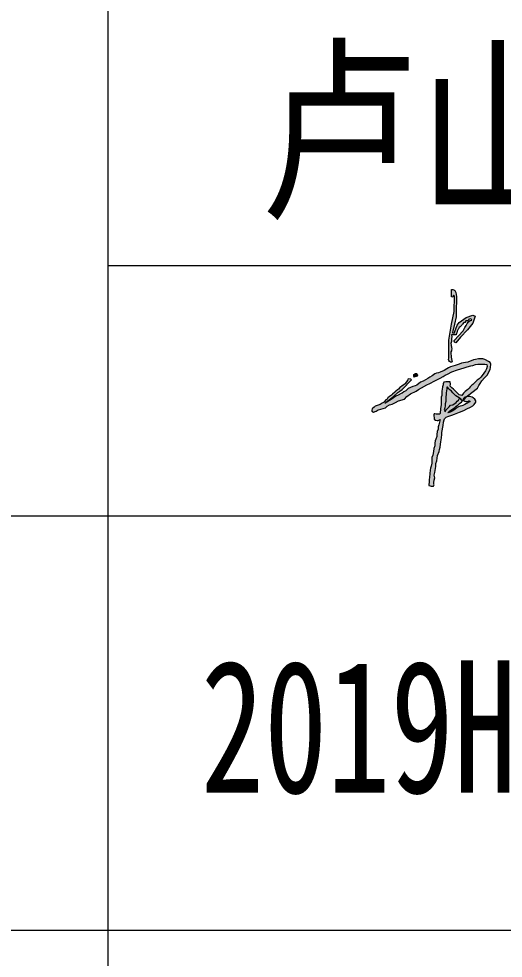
# Model space of a CAD drawing. Header units: inches. Extents: x -3272461 to -2504170, y 403793 to 1071042.
# Drawn here: x -2945681 to -2943929, y 499529 to 502930 of the extents above; entities that cross this region are included whole.
import ezdxf
from ezdxf.enums import TextEntityAlignment as Align

# ---------------------------------------------------------------- set-up
doc = ezdxf.new("R2010")
doc.units = ezdxf.units.IN
doc.header["$LTSCALE"] = 1000
doc.header["$MEASUREMENT"] = 0
doc.linetypes.add('LENGSHUI', pattern=[22, 20, -1, 0, -1])
doc.layers.get('0').update_dxf_attribs({"lineweight": 18})
for name, color, linetype, lineweight in [('00签名', 7, 'LENGSHUI', 18), ('PUB_TITLE', 153, 'Continuous', 18), ('图签文字', 4, 'Continuous', 18)]:
    doc.layers.add(name, color=color, linetype=linetype, lineweight=lineweight)
doc.styles.add('-黑体', font='', dxfattribs={"width": 0.7})
doc.styles.add('建筑图签-黑', font='', dxfattribs={"width": 0.7})
doc.styles.get('-黑体').set_extended_font_data('微软雅黑')
doc.styles.get('建筑图签-黑').set_extended_font_data('黑体')

msp = doc.modelspace()

# ---------------------------------------------------------------- hatches: boundary and pattern name
at = {"layer": '00签名', "linetype": 'Continuous'}
h = msp.add_hatch(color=256, dxfattribs=at)
edge = h.paths.add_edge_path(flags=0)
edge.add_arc((-2944113.798977437, 501697.3163403798), 12.60396578822775, 162.8312041804637, 244.10055382675222, ccw=False)
edge.add_line((-2944125.84130128, 501701.0368766395), (-2944125.841301279, 501726.4921574834))
edge.add_line((-2944125.841301279, 501726.4921574834), (-2944125.447619788, 501743.3314596198))
edge.add_line((-2944125.447619788, 501743.3314596198), (-2944125.447619788, 501766.0463125773))
edge.add_line((-2944125.447619788, 501766.0463125773), (-2944115.652730014, 501823.6136561107))
edge.add_line((-2944115.652730014, 501823.6136561107), (-2944106.454255911, 501870.1081207574))
edge.add_line((-2944106.454255911, 501870.1081207574), (-2944105.563168463, 501925.4714953054))
edge.add_line((-2944105.563168463, 501925.4714953054), (-2944108.724407259, 501928.6310954522))
edge.add_line((-2944108.724407259, 501928.6310954522), (-2944111.095925695, 501922.3129150432))
edge.add_line((-2944111.095925695, 501922.3129150432), (-2944116.626325555, 501923.1023051377))
edge.add_line((-2944116.626325555, 501923.1023051377), (-2944115.836605201, 501949.1664566366))
edge.add_arc((-2944112.470817848, 501937.9743336467), 11.68726407361277, 4.534228501833525, 106.73751599641321, ccw=False)
edge.add_line((-2944100.820131587, 501938.8982661025), (-2944098.450970524, 501923.8927151165))
edge.add_line((-2944098.450970524, 501923.8927151165), (-2944099.240690879, 501863.8674515205))
edge.add_line((-2944099.240690879, 501863.8674515205), (-2944099.240690879, 501851.2300708188))
edge.add_line((-2944099.240690879, 501851.2300708188), (-2944105.563168463, 501824.3775491096))
edge.add_line((-2944105.563168463, 501824.3775491096), (-2944112.675366405, 501794.3644073698))
edge.add_line((-2944112.675366405, 501794.3644073698), (-2944112.821523607, 501792.4755824916))
edge.add_line((-2944112.821523607, 501792.4755824916), (-2944106.093577659, 501791.9075071911))
edge.add_line((-2944106.093577659, 501791.9075071911), (-2944100.223715917, 501806.9946488846))
edge.add_line((-2944100.223715917, 501806.9946488846), (-2944095.136502407, 501820.4469167773))
edge.add_line((-2944095.136502407, 501820.4469167773), (-2944087.772065425, 501829.7431580086))
edge.add_line((-2944087.772065425, 501829.7431580086), (-2944062.965416787, 501848.3356404715))
edge.add_line((-2944062.965416787, 501848.3356404715), (-2944038.547734889, 501856.8577898656))
edge.add_line((-2944038.547734889, 501856.8577898656), (-2944030.018755058, 501852.5967151686))
edge.add_line((-2944030.018755058, 501852.5967151686), (-2944038.934344259, 501828.1939544503))
edge.add_line((-2944038.934344259, 501828.1939544503), (-2944058.314317504, 501803.016082012))
edge.add_line((-2944058.314317504, 501803.016082012), (-2944083.120966142, 501776.6765618756))
edge.add_line((-2944083.120966142, 501776.6765618756), (-2944099.78760169, 501756.1473199943))
edge.add_arc((-2944098.092297197, 501764.3319956962), 8.358407364347372, 172.3577245207932, 258.2977202009583, ccw=False)
edge.add_line((-2944106.376462559, 501765.4435612254), (-2944074.205376943, 501800.3052307563))
edge.add_line((-2944074.205376943, 501800.3052307563), (-2944067.229906702, 501811.5382314061))
edge.add_line((-2944067.229906702, 501811.5382314061), (-2944062.578807419, 501819.6728249402))
edge.add_line((-2944062.578807419, 501819.6728249402), (-2944059.476502981, 501826.2571950321))
edge.add_line((-2944059.476502981, 501826.2571950321), (-2944054.43879433, 501832.4550291479))
edge.add_line((-2944054.43879433, 501832.4550291479), (-2944048.236542826, 501837.1026398219))
edge.add_line((-2944048.236542826, 501837.1026398219), (-2944043.088037588, 501839.1199700634))
edge.add_line((-2944043.088037588, 501839.1199700634), (-2944043.726885993, 501840.8384743399))
edge.add_line((-2944043.726885993, 501840.8384743399), (-2944045.056445039, 501842.1684028712))
edge.add_line((-2944045.056445039, 501842.1684028712), (-2944047.717920503, 501842.9282163347))
edge.add_line((-2944047.717920503, 501842.9282163347), (-2944050.570343278, 501842.5477996611))
edge.add_line((-2944050.570343278, 501842.5477996611), (-2944053.990893232, 501840.458057666))
edge.add_line((-2944053.990893232, 501840.458057666), (-2944054.752325096, 501838.3683156713))
edge.add_line((-2944054.752325096, 501838.3683156713), (-2944056.652368698, 501835.8991768867))
edge.add_line((-2944056.652368698, 501835.8991768867), (-2944059.504791469, 501835.7094784918))
edge.add_line((-2944059.504791469, 501835.7094784918), (-2944064.066310534, 501835.7094784918))
edge.add_line((-2944064.066310534, 501835.7094784918), (-2944065.395869581, 501835.1393634239))
edge.add_line((-2944065.395869581, 501835.1393634239), (-2944065.395869581, 501833.2393198232))
edge.add_line((-2944065.395869581, 501833.2393198232), (-2944065.207279645, 501831.5299945022))
edge.add_line((-2944065.207279645, 501831.5299945022), (-2944066.157301446, 501829.8196492969))
edge.add_line((-2944066.157301446, 501829.8196492969), (-2944068.627829599, 501829.8196492969))
edge.add_line((-2944068.627829599, 501829.8196492969), (-2944070.909767819, 501830.0103675756))
edge.add_line((-2944070.909767819, 501830.0103675756), (-2944072.621221483, 501828.4907406492))
edge.add_line((-2944072.621221483, 501828.4907406492), (-2944074.712212393, 501825.0710701228))
edge.add_line((-2944074.712212393, 501825.0710701228), (-2944075.662234194, 501824.3112566591))
edge.add_line((-2944075.662234194, 501824.3112566591), (-2944077.182740549, 501822.9813281283))
edge.add_line((-2944077.182740549, 501822.9813281283), (-2944079.08278415, 501819.9420742746))
edge.add_line((-2944079.08278415, 501819.9420742746), (-2944081.173775058, 501818.2317290697))
edge.add_line((-2944081.173775058, 501818.2317290697), (-2944083.076176032, 501816.1419870747))
edge.add_line((-2944083.076176032, 501816.1419870747), (-2944084.596682388, 501814.4326617534))
edge.add_line((-2944084.596682388, 501814.4326617534), (-2944088.396769589, 501811.5831062954))
edge.add_line((-2944088.396769589, 501811.5831062954), (-2944089.919633318, 501809.6830626949))
edge.add_line((-2944089.919633318, 501809.6830626949), (-2944092.390161471, 501805.1241819161))
edge.add_line((-2944092.390161471, 501805.1241819161), (-2944093.340183271, 501803.6045549895))
edge.add_line((-2944093.340183271, 501803.6045549895), (-2944095.622121491, 501798.8549559311))
edge.add_line((-2944095.622121491, 501798.8549559311), (-2944097.331217781, 501793.155845015))
edge.add_line((-2944097.331217781, 501793.155845015), (-2944098.283596955, 501790.3062895571))
edge.add_line((-2944098.283596955, 501790.3062895571), (-2944098.6631342, 501787.2670357043))
edge.add_line((-2944098.6631342, 501787.2670357043), (-2944099.422208691, 501785.9371071726))
edge.add_line((-2944099.422208691, 501785.9371071726), (-2944115.961546031, 501785.5577103824))
edge.add_line((-2944115.961546031, 501785.5577103824), (-2944115.002094736, 501778.1768110092))
edge.add_line((-2944115.002094736, 501778.1768110092), (-2944115.539576052, 501771.989175732))
edge.add_line((-2944115.539576052, 501771.989175732), (-2944116.079414743, 501764.993792451))
edge.add_line((-2944116.079414743, 501764.993792451), (-2944115.80831671, 501761.2273614178))
edge.add_line((-2944115.80831671, 501761.2273614178), (-2944117.694216064, 501757.19168105))
edge.add_line((-2944117.694216064, 501757.19168105), (-2944118.50043804, 501754.5012274714))
edge.add_line((-2944118.50043804, 501754.5012274714), (-2944117.154377376, 501749.1203203143))
edge.add_line((-2944117.154377376, 501749.1203203143), (-2944116.885636717, 501745.8923879507))
edge.add_line((-2944116.885636717, 501745.8923879507), (-2944116.348155402, 501742.6634357027))
edge.add_line((-2944116.348155402, 501742.6634357027), (-2944115.80831671, 501739.9729821241))
edge.add_line((-2944115.80831671, 501739.9729821241), (-2944115.002094736, 501735.1305736366))
edge.add_line((-2944115.002094736, 501735.1305736366), (-2944115.80831671, 501730.557414483))
edge.add_line((-2944115.80831671, 501730.557414483), (-2944116.616896059, 501727.8669609044))
edge.add_line((-2944116.616896059, 501727.8669609044), (-2944118.50043804, 501724.3687593215))
edge.add_line((-2944118.50043804, 501724.3687593215), (-2944118.50043804, 501719.7956001684))
edge.add_line((-2944118.50043804, 501719.7956001684), (-2944118.50043804, 501715.7599198003))
edge.add_line((-2944118.50043804, 501715.7599198003), (-2944117.694216064, 501710.9175113128))
edge.add_line((-2944117.694216064, 501710.9175113128), (-2944117.154377376, 501704.9981054863))
edge.add_line((-2944117.154377376, 501704.9981054863), (-2944115.539576052, 501699.079719544))
edge.add_line((-2944115.539576052, 501699.079719544), (-2944115.270835394, 501693.1603137176))
edge.add_line((-2944115.270835394, 501693.1603137176), (-2944113.924774731, 501688.31790523))
edge.add_line((-2944113.924774731, 501688.31790523), (-2944115.539576052, 501686.1659503204))
edge.add_line((-2944115.539576052, 501686.1659503204), (-2944119.304302638, 501685.9782916937))
for points in [[(-2944260.749111626, 501622.1937362512), (-2944263.146561182, 501625.1911748667), (-2944270.944755016, 501626.3895383829), (-2944274.542108033, 501625.1911748667), (-2944275.742011501, 501620.3956810358), (-2944280.541625357, 501613.8031518727), (-2944283.54020533, 501608.4079663417), (-2944291.33604179, 501603.6134923948), (-2944296.133298273, 501600.0173819632), (-2944302.731588641, 501594.6232163161), (-2944307.528845124, 501589.2280307852), (-2944311.128555518, 501586.2316120536), (-2944317.125715466, 501581.4371381067), (-2944321.324198906, 501577.8400077915), (-2944329.721165783, 501570.6477869283), (-2944327.547666776, 501573.2087152591), (-2944333.608475829, 501566.4785017774), (-2944340.343493899, 501561.7666384213), (-2944345.732451305, 501557.0547750654), (-2944348.426930008, 501553.0160350461), (-2944353.141678397, 501549.6504183634), (-2944358.530635802, 501543.593328218), (-2944361.89696615, 501540.9008348717), (-2944367.285923557, 501537.535218189), (-2944374.020941628, 501533.4964781697), (-2944385.470708085, 501529.4577381504), (-2944392.205726158, 501526.7652448044), (-2944396.248622898, 501524.0727514577), (-2944400.963371286, 501520.0350313223), (-2944402.983640971, 501517.3425379759), (-2944404.329701636, 501513.303797957), (-2944404.329701636, 501508.5919346011), (-2944398.268892583, 501505.2263179179), (-2944388.165186791, 501508.5919346011), (-2944381.430168718, 501513.9769212933), (-2944371.326462926, 501516.6694146396), (-2944354.487739062, 501520.708154659), (-2944349.101139028, 501526.7652448044), (-2944340.343493899, 501531.4771081596), (-2944330.913997125, 501534.8427248427), (-2944318.118170002, 501540.9008348717), (-2944307.340255189, 501546.9579250171), (-2944285.789140313, 501553.0160350461), (-2944277.031495183, 501561.7666384213), (-2944264.235668059, 501571.8624685858), (-2944243.356404826, 501581.2861952977), (-2944235.272968718, 501587.3443053267), (-2944224.497411279, 501594.0745188085), (-2944204.964208711, 501604.8444921934), (-2944194.188651271, 501609.5563555495), (-2944176.675718388, 501618.9790623771), (-2944157.142515821, 501629.0759124254), (-2944146.366958381, 501634.4598792345), (-2944138.957731292, 501639.1717425906), (-2944130.87429518, 501643.2104826099), (-2944115.383989356, 501651.2879626481), (-2944094.504726122, 501659.3644228033), (-2944070.256775169, 501666.0956561685), (-2944059.48121773, 501670.1343961882), (-2944046.683033232, 501673.5000128709), (-2944039.273806141, 501674.8462595443), (-2944029.844309367, 501677.5387528907), (-2944021.089021614, 501678.8849995637), (-2944010.313464174, 501678.8849995637), (-2943995.495009992, 501678.8849995637), (-2943988.085782903, 501677.5387528907), (-2943986.739722238, 501670.8075195246), (-2943989.434200943, 501662.7300394862), (-2943993.47474031, 501654.6535793312), (-2943998.863697716, 501646.5760992926), (-2944005.598715786, 501637.8254959169), (-2944010.313464174, 501632.4415291084), (-2944016.374273226, 501626.3834190795), (-2944023.783500317, 501620.9984323871), (-2944029.172457721, 501614.9403223578), (-2944039.273806141, 501606.1907388668), (-2944042.642493865, 501602.8251221837), (-2944048.031451272, 501596.7670121548), (-2944052.071990639, 501592.7282721355), (-2944057.460948044, 501588.017428663), (-2944066.2162358, 501580.6130719611), (-2944072.277044851, 501573.8818385958), (-2944078.340211277, 501565.8053784407), (-2944088.432130201, 501568.4060822409), (-2944091.753670437, 501572.0572663997), (-2944096.072379962, 501575.7084505584), (-2944101.718291154, 501581.6829301129), (-2944109.026151156, 501588.9852984307), (-2944115.336841872, 501593.9643713536), (-2944121.315142827, 501599.9388509074), (-2944119.985583779, 501606.9087370925), (-2944121.315142827, 501615.2075319249), (-2944128.623002825, 501615.538994174), (-2944136.925674737, 501615.538994174), (-2944143.236365452, 501614.21110541), (-2944146.225515928, 501608.2366258563), (-2944146.557905691, 501604.9169039467), (-2944148.217497122, 501597.2830733795), (-2944149.879445928, 501587.9888719157), (-2944150.874257838, 501583.3422811255), (-2944151.539037362, 501578.0317459538), (-2944151.539037362, 501572.0572663997), (-2944151.539037362, 501565.7503047131), (-2944152.868596408, 501559.4433430264), (-2944153.533375929, 501551.4770303265), (-2944153.200986167, 501545.8350329053), (-2944153.200986167, 501539.8605533517), (-2944153.533375929, 501533.8850539137), (-2944155.192967363, 501525.2558167161), (-2944156.190136645, 501518.2849106475), (-2944156.904421026, 501501.2334726719), (-2944158.696025413, 501498.2533720816), (-2944162.87093511, 501498.2533720816), (-2944171.220754505, 501498.2533720816), (-2944175.992079873, 501500.0412284588), (-2944178.380099929, 501500.0412284588), (-2944180.169346942, 501495.8688836561), (-2944180.169346942, 501491.0999068047), (-2944178.976515601, 501485.7353177893), (-2944178.380099929, 501480.3707287739), (-2944174.20283286, 501476.7939961356), (-2944168.238676148, 501475.6017519229), (-2944164.660182125, 501475.0051198741), (-2944157.503194072, 501478.5818525124), (-2944161.5107302, 501459.5569392999), (-2944163.861032272, 501452.0363158397), (-2944163.861032272, 501444.5146724958), (-2944167.625758857, 501435.5825297965), (-2944168.566351162, 501424.3005747224), (-2944169.506943466, 501417.7192642817), (-2944172.800195212, 501407.8478085625), (-2944174.68137982, 501401.7366645733), (-2944176.093446963, 501393.2757082097), (-2944176.383403988, 501383.7836492807), (-2944179.348980724, 501374.298729538), (-2944181.12879824, 501363.6276848858), (-2944184.094374973, 501349.3992853885), (-2944187.05995171, 501341.6930430687), (-2944187.654010006, 501331.0219984164), (-2944187.654010006, 501320.9435062772), (-2944189.433827523, 501310.2724616248), (-2944191.807703337, 501303.1587718182), (-2944192.993462555, 501295.4515096145), (-2944194.179221775, 501283.0017875397), (-2944195.959039291, 501268.7744079264), (-2944196.553097589, 501261.6596982353), (-2944197.144798512, 501252.1747784934), (-2944197.738856807, 501243.2824112638), (-2944197.738856807, 501239.7250564185), (-2944193.58516348, 501238.5399513927), (-2944189.433827523, 501237.3538264829), (-2944186.468250788, 501237.3538264829), (-2944181.12879824, 501237.9463789957), (-2944178.754922427, 501242.096286354), (-2944179.943039021, 501245.0610886866), (-2944179.943039021, 501250.9886535835), (-2944178.754922427, 501259.2884682999), (-2944176.383403988, 501267.5882830162), (-2944178.163221504, 501277.0742226433), (-2944175.78934569, 501286.5591423854), (-2944172.823768956, 501308.4937842024), (-2944172.823768956, 501319.1648288544), (-2944169.264133924, 501329.2433209941), (-2944166.298557188, 501348.8067328753), (-2944160.365046343, 501363.0341124891), (-2944159.179287123, 501370.7413746929), (-2944156.805411312, 501379.0411894096), (-2944155.619652091, 501389.1196815483), (-2944154.43389287, 501398.0120487784), (-2944152.654075356, 501412.8330007886), (-2944151.468316138, 501424.0965979537), (-2944151.468316138, 501431.8028402729), (-2944146.128863588, 501456.7022844229), (-2944145.534805292, 501469.1520064977), (-2944143.163286851, 501478.0443737267), (-2944140.78941104, 501481.6007086886), (-2944135.44995849, 501487.5292934699), (-2944128.924746724, 501489.9005234054), (-2944114.688563967, 501494.6440031604), (-2944104.603717167, 501498.792890635), (-2944086.805542006, 501505.9076003251), (-2944071.975300955, 501511.8351652224), (-2944060.704694936, 501517.7637500032), (-2944047.654271401, 501523.0997822718), (-2944038.755183819, 501528.4347946555), (-2944034.603847863, 501533.7708269237), (-2944028.078636098, 501541.4770692434), (-2944028.078636098, 501546.2195291147), (-2944032.229972051, 501552.7406664081), (-2944038.161125522, 501557.4841461636), (-2944041.129059633, 501559.855376099), (-2944049.434088915, 501562.2266060347), (-2944054.179483166, 501562.2266060347), (-2944058.924877418, 501562.2266060347), (-2944067.229906702, 501559.855376099), (-2944072.569359252, 501554.519343831), (-2944074.349176768, 501552.1481138954), (-2944075.534935987, 501550.3694364725), (-2944071.383600033, 501547.4056540243), (-2944067.229906702, 501545.6269766014), (-2944063.67027167, 501543.848299179), (-2944057.145059904, 501543.848299179), (-2944053.58542487, 501546.2195291147), (-2944051.805607354, 501546.2195291147), (-2944050.025789838, 501545.0344240888), (-2944049.434088915, 501543.2557466659), (-2944055.365242386, 501540.2919642177), (-2944058.330819122, 501538.5132867948), (-2944061.890454154, 501536.7346093723), (-2944068.415665924, 501533.7708269237), (-2944075.534935987, 501530.2134720784), (-2944079.094571019, 501529.0273471683), (-2944085.025724491, 501526.6561172327), (-2944090.365177039, 501524.2848872971), (-2944095.110571289, 501522.5062098743), (-2944102.823899651, 501516.5786449774), (-2944108.163352202, 501513.0212901321), (-2944111.720629858, 501510.6500601965), (-2944116.468381485, 501508.278830261), (-2944121.213775735, 501505.9076003251), (-2944124.773410769, 501504.7214754159), (-2944128.924746724, 501502.942797993), (-2944127.074207982, 501505.5302433036), (-2944122.760213207, 501508.6102925097), (-2944118.446218434, 501512.3053316744), (-2944115.980405025, 501514.1523413142), (-2944103.863501672, 501522.6918287344), (-2944098.608914593, 501527.4169505803), (-2944092.305295999, 501531.6168322464), (-2944086.527371852, 501536.3419540923), (-2944079.170006994, 501542.6417765924), (-2944077.069586587, 501547.3668984383), (-2944083.373205181, 501554.7172012966), (-2944088.102097815, 501557.8676224888), (-2944093.882379336, 501561.5422639762), (-2944100.185997928, 501565.2179253467), (-2944105.963922077, 501570.9925076673), (-2944110.692814711, 501575.7176295137), (-2944115.947401787, 501580.9679915387), (-2944121.725325936, 501586.2183535637), (-2944125.402829679, 501589.8929950511), (-2944130.657416754, 501596.193837435), (-2944132.757837161, 501596.193837435), (-2944132.757837161, 501589.8929950511), (-2944133.809226053, 501583.0679323719), (-2944134.858257568, 501575.193409218), (-2944135.90964646, 501569.9430471926), (-2944136.435340906, 501561.0180436806), (-2944136.435340906, 501552.0920202844), (-2944136.96103535, 501544.7417174256), (-2944138.535761311, 501535.8167139128), (-2944139.061455755, 501528.9916512336), (-2944140.63853909, 501521.6413483758), (-2944141.689927982, 501517.4414667089), (-2944142.213265051, 501515.3415258757), (-2944139.5871502, 501511.1416442092), (-2944139.061455755, 501508.5164631965), (-2944139.5871502, 501506.4165223629), (-2944134.858257568, 501513.7658053377), (-2944124.877135232, 501525.3170097467), (-2944119.624905529, 501530.5663518878), (-2944110.692814711, 501531.6168322464), (-2944099.134609038, 501540.5418357593), (-2944095.457105298, 501545.2669576048), (-2944091.25390711, 501549.4668392716), (-2944088.102097815, 501554.1919611176), (-2944086.527371852, 501556.2929218347), (-2944075.492503252, 501546.8426781428), (-2944058.156373432, 501564.6926851675), (-2944022.541164117, 501592.6640194532), (-2944017.331367148, 501602.3294586363), (-2944012.868857801, 501609.7654317373), (-2944006.171557717, 501619.43087092), (-2943996.499251399, 501629.8408253082), (-2943986.082014837, 501640.9942750181), (-2943980.874575245, 501651.4042294067), (-2943976.40970852, 501660.3261732674), (-2943974.922205405, 501667.0186510468), (-2943973.434702289, 501679.6580715168), (-2943975.667135651, 501685.6070539745), (-2943982.362078361, 501689.3245305835), (-2943992.779314922, 501694.5289978357), (-2943995.754321155, 501696.7605036844), (-2944003.196551483, 501698.2474943276), (-2944018.821227638, 501698.2474943276), (-2944029.236106826, 501696.7605036844), (-2944036.678337155, 501694.5289978357), (-2944056.765522658, 501687.0940446182), (-2944065.695256104, 501685.6070539745), (-2944079.830071769, 501682.6330726872), (-2944088.759805214, 501678.9145761947), (-2944102.896978252, 501674.4536042647), (-2944120.009157523, 501669.2491370124), (-2944126.704100233, 501666.2751557251), (-2944132.656470071, 501662.5566592327), (-2944143.073706632, 501656.608696659), (-2944157.210879672, 501650.6607340848), (-2944163.163249509, 501648.4292282355), (-2944170.603122466, 501646.1987422702), (-2944176.555492303, 501643.9682563054), (-2944185.482868374, 501637.2767984096), (-2944194.412601821, 501632.071311273), (-2944201.852474774, 501627.6103393428), (-2944210.037277974, 501623.1493674128), (-2944218.964654047, 501617.9438802763), (-2944227.894387491, 501614.2264036678), (-2944241.286630287, 501603.8164492795), (-2944247.981572995, 501600.8424679922), (-2944255.423803323, 501597.8684867054), (-2944272.535982594, 501591.1770288099), (-2944281.463358666, 501582.9975603865), (-2944288.160658751, 501579.2800837781), (-2944294.855601462, 501574.8180919637), (-2944298.577895312, 501572.5876059987), (-2944308.992774498, 501566.6396434242), (-2944317.1775777, 501562.9221668156), (-2944326.104953769, 501556.9731843583), (-2944334.289756969, 501551.0252217837), (-2944340.242126809, 501548.0512404968), (-2944349.914433125, 501542.1022580395), (-2944357.354306079, 501537.6412861089), (-2944325.362380899, 501562.178671494), (-2944309.737704745, 501576.3061024911), (-2944303.040404661, 501581.5105697429), (-2944294.855601462, 501587.4585323175)], [(-2944251.78401757, 501636.1957215355), (-2944251.78401757, 501639.2594526007), (-2944252.01975499, 501642.3231836662), (-2944249.188548582, 501644.443522176), (-2944245.652487293, 501646.0936942347), (-2944243.059375678, 501646.0936942347), (-2944239.992431853, 501643.2655563371), (-2944239.049482175, 501641.1441979435), (-2944239.049482175, 501638.316060046), (-2944240.463906693, 501635.2533488647), (-2944244.238062775, 501634.3099563092), (-2944246.83117439, 501634.3099563092), (-2944250.133855633, 501632.6608041349)]]:
    msp.add_hatch(color=256, dxfattribs=at).paths.add_polyline_path(points, flags=0)

# ---------------------------------------------------------------- linework, layer by layer
msp.add_lwpolyline([(-2944119.304302638, 501685.9782916937, -0.3702552711051125), (-2944125.841301279, 501701.0368766392), (-2944125.841301279, 501726.4921574834), (-2944125.447619788, 501743.3314596198), (-2944125.447619788, 501766.0463125773), (-2944115.652730014, 501823.6136561107), (-2944106.454255911, 501870.1081207574), (-2944105.563168463, 501925.4714953054), (-2944108.724407259, 501928.6310954522), (-2944111.095925695, 501922.3129150432), (-2944116.626325555, 501923.1023051377), (-2944115.836605201, 501949.1664566366, -0.4780648024149287), (-2944100.820131588, 501938.8982661024), (-2944098.450970524, 501923.8927151165), (-2944099.240690879, 501863.8674515205), (-2944099.240690879, 501851.2300708188), (-2944105.563168463, 501824.3775491096), (-2944112.675366405, 501794.3644073698), (-2944112.821523607, 501792.4755824916), (-2944106.093577659, 501791.9075071911), (-2944100.223715917, 501806.9946488846), (-2944095.136502407, 501820.4469167773), (-2944087.772065425, 501829.7431580086), (-2944062.965416787, 501848.3356404715), (-2944038.547734889, 501856.8577898656), (-2944030.018755058, 501852.5967151686), (-2944038.934344259, 501828.1939544503), (-2944058.314317504, 501803.016082012), (-2944083.120966142, 501776.6765618756), (-2944099.78760169, 501756.1473199943, -0.3936080634798721), (-2944106.376462561, 501765.4435612255), (-2944074.205376943, 501800.3052307563), (-2944067.229906702, 501811.5382314061), (-2944062.578807419, 501819.6728249402), (-2944059.476502981, 501826.2571950321), (-2944054.43879433, 501832.4550291479), (-2944048.236542826, 501837.1026398219), (-2944043.088037588, 501839.1199700634), (-2944043.726885993, 501840.8384743399), (-2944045.056445039, 501842.1684028712), (-2944047.717920503, 501842.9282163347), (-2944050.570343278, 501842.5477996611), (-2944053.990893232, 501840.458057666), (-2944054.752325096, 501838.3683156713), (-2944056.652368698, 501835.8991768867), (-2944059.504791469, 501835.7094784918), (-2944064.066310534, 501835.7094784918), (-2944065.395869581, 501835.1393634239), (-2944065.395869581, 501833.2393198232), (-2944065.207279645, 501831.5299945022), (-2944066.157301446, 501829.8196492969), (-2944068.627829599, 501829.8196492969), (-2944070.909767819, 501830.0103675756), (-2944072.621221483, 501828.4907406492), (-2944074.712212393, 501825.0710701228), (-2944075.662234194, 501824.3112566591), (-2944077.182740549, 501822.9813281283), (-2944079.08278415, 501819.9420742746), (-2944081.173775058, 501818.2317290697), (-2944083.076176032, 501816.1419870747), (-2944084.596682388, 501814.4326617534), (-2944088.396769589, 501811.5831062954), (-2944089.919633318, 501809.6830626949), (-2944092.390161471, 501805.1241819161), (-2944093.340183271, 501803.6045549895), (-2944095.622121491, 501798.8549559311), (-2944097.331217781, 501793.155845015), (-2944098.283596955, 501790.3062895571), (-2944098.6631342, 501787.2670357043), (-2944099.422208691, 501785.9371071726), (-2944115.961546031, 501785.5577103824), (-2944115.002094736, 501778.1768110092), (-2944115.539576052, 501771.989175732), (-2944116.079414743, 501764.993792451), (-2944115.80831671, 501761.2273614178), (-2944117.694216064, 501757.19168105), (-2944118.50043804, 501754.5012274714), (-2944117.154377376, 501749.1203203143), (-2944116.885636717, 501745.8923879507), (-2944116.348155402, 501742.6634357027), (-2944115.80831671, 501739.9729821241), (-2944115.002094736, 501735.1305736366), (-2944115.80831671, 501730.557414483), (-2944116.616896059, 501727.8669609044), (-2944118.50043804, 501724.3687593215), (-2944118.50043804, 501719.7956001684), (-2944118.50043804, 501715.7599198003), (-2944117.694216064, 501710.9175113128), (-2944117.154377376, 501704.9981054863), (-2944115.539576052, 501699.079719544), (-2944115.270835394, 501693.1603137176), (-2944113.924774731, 501688.31790523), (-2944115.539576052, 501686.1659503204)], format="xyb", close=True, dxfattribs=at)
for points in [[(-2944260.749111626, 501622.1937362512), (-2944263.146561182, 501625.1911748667), (-2944270.944755016, 501626.3895383829), (-2944274.542108033, 501625.1911748667), (-2944275.742011501, 501620.3956810358), (-2944280.541625357, 501613.8031518727), (-2944283.54020533, 501608.4079663417), (-2944291.33604179, 501603.6134923948), (-2944296.133298273, 501600.0173819632), (-2944302.731588641, 501594.6232163161), (-2944307.528845124, 501589.2280307852), (-2944311.128555518, 501586.2316120536), (-2944317.125715466, 501581.4371381067), (-2944321.324198906, 501577.8400077915), (-2944329.721165783, 501570.6477869283), (-2944327.547666776, 501573.2087152591), (-2944333.608475829, 501566.4785017774), (-2944340.343493899, 501561.7666384213), (-2944345.732451305, 501557.0547750654), (-2944348.426930008, 501553.0160350461), (-2944353.141678397, 501549.6504183634), (-2944358.530635802, 501543.593328218), (-2944361.89696615, 501540.9008348717), (-2944367.285923557, 501537.535218189), (-2944374.020941628, 501533.4964781697), (-2944385.470708085, 501529.4577381504), (-2944392.205726158, 501526.7652448044), (-2944396.248622898, 501524.0727514577), (-2944400.963371286, 501520.0350313223), (-2944402.983640971, 501517.3425379759), (-2944404.329701636, 501513.303797957), (-2944404.329701636, 501508.5919346011), (-2944398.268892583, 501505.2263179179), (-2944388.165186791, 501508.5919346011), (-2944381.430168718, 501513.9769212933), (-2944371.326462926, 501516.6694146396), (-2944354.487739062, 501520.708154659), (-2944349.101139028, 501526.7652448044), (-2944340.343493899, 501531.4771081596), (-2944330.913997125, 501534.8427248427), (-2944318.118170002, 501540.9008348717), (-2944307.340255189, 501546.9579250171), (-2944285.789140313, 501553.0160350461), (-2944277.031495183, 501561.7666384213), (-2944264.235668059, 501571.8624685858), (-2944243.356404826, 501581.2861952977), (-2944235.272968718, 501587.3443053267), (-2944224.497411279, 501594.0745188085), (-2944204.964208711, 501604.8444921934), (-2944194.188651271, 501609.5563555495), (-2944176.675718388, 501618.9790623771), (-2944157.142515821, 501629.0759124254), (-2944146.366958381, 501634.4598792345), (-2944138.957731292, 501639.1717425906), (-2944130.87429518, 501643.2104826099), (-2944115.383989356, 501651.2879626481), (-2944094.504726122, 501659.3644228033), (-2944070.256775169, 501666.0956561685), (-2944059.48121773, 501670.1343961882), (-2944046.683033232, 501673.5000128709), (-2944039.273806141, 501674.8462595443), (-2944029.844309367, 501677.5387528907), (-2944021.089021614, 501678.8849995637), (-2944010.313464174, 501678.8849995637), (-2943995.495009992, 501678.8849995637), (-2943988.085782903, 501677.5387528907), (-2943986.739722238, 501670.8075195246), (-2943989.434200943, 501662.7300394862), (-2943993.47474031, 501654.6535793312), (-2943998.863697716, 501646.5760992926), (-2944005.598715786, 501637.8254959169), (-2944010.313464174, 501632.4415291084), (-2944016.374273226, 501626.3834190795), (-2944023.783500317, 501620.9984323871), (-2944029.172457721, 501614.9403223578), (-2944039.273806141, 501606.1907388668), (-2944042.642493865, 501602.8251221837), (-2944048.031451272, 501596.7670121548), (-2944052.071990639, 501592.7282721355), (-2944057.460948044, 501588.017428663), (-2944066.2162358, 501580.6130719611), (-2944072.277044851, 501573.8818385958), (-2944078.340211277, 501565.8053784407), (-2944088.432130201, 501568.4060822409), (-2944091.753670437, 501572.0572663997), (-2944096.072379962, 501575.7084505584), (-2944101.718291154, 501581.6829301129), (-2944109.026151156, 501588.9852984307), (-2944115.336841872, 501593.9643713536), (-2944121.315142827, 501599.9388509074), (-2944119.985583779, 501606.9087370925), (-2944121.315142827, 501615.2075319249), (-2944128.623002825, 501615.538994174), (-2944136.925674737, 501615.538994174), (-2944143.236365452, 501614.21110541), (-2944146.225515928, 501608.2366258563), (-2944146.557905691, 501604.9169039467), (-2944148.217497122, 501597.2830733795), (-2944149.879445928, 501587.9888719157), (-2944150.874257838, 501583.3422811255), (-2944151.539037362, 501578.0317459538), (-2944151.539037362, 501572.0572663997), (-2944151.539037362, 501565.7503047131), (-2944152.868596408, 501559.4433430264), (-2944153.533375929, 501551.4770303265), (-2944153.200986167, 501545.8350329053), (-2944153.200986167, 501539.8605533517), (-2944153.533375929, 501533.8850539137), (-2944155.192967363, 501525.2558167161), (-2944156.190136645, 501518.2849106475), (-2944156.904421026, 501501.2334726719), (-2944158.696025413, 501498.2533720816), (-2944162.87093511, 501498.2533720816), (-2944171.220754505, 501498.2533720816), (-2944175.992079873, 501500.0412284588), (-2944178.380099929, 501500.0412284588), (-2944180.169346942, 501495.8688836561), (-2944180.169346942, 501491.0999068047), (-2944178.976515601, 501485.7353177893), (-2944178.380099929, 501480.3707287739), (-2944174.20283286, 501476.7939961356), (-2944168.238676148, 501475.6017519229), (-2944164.660182125, 501475.0051198741), (-2944157.503194072, 501478.5818525124), (-2944161.5107302, 501459.5569392999), (-2944163.861032272, 501452.0363158397), (-2944163.861032272, 501444.5146724958), (-2944167.625758857, 501435.5825297965), (-2944168.566351162, 501424.3005747224), (-2944169.506943466, 501417.7192642817), (-2944172.800195212, 501407.8478085625), (-2944174.68137982, 501401.7366645733), (-2944176.093446963, 501393.2757082097), (-2944176.383403988, 501383.7836492807), (-2944179.348980724, 501374.298729538), (-2944181.12879824, 501363.6276848858), (-2944184.094374973, 501349.3992853885), (-2944187.05995171, 501341.6930430687), (-2944187.654010006, 501331.0219984164), (-2944187.654010006, 501320.9435062772), (-2944189.433827523, 501310.2724616248), (-2944191.807703337, 501303.1587718182), (-2944192.993462555, 501295.4515096145), (-2944194.179221775, 501283.0017875397), (-2944195.959039291, 501268.7744079264), (-2944196.553097589, 501261.6596982353), (-2944197.144798512, 501252.1747784934), (-2944197.738856807, 501243.2824112638), (-2944197.738856807, 501239.7250564185), (-2944193.58516348, 501238.5399513927), (-2944189.433827523, 501237.3538264829), (-2944186.468250788, 501237.3538264829), (-2944181.12879824, 501237.9463789957), (-2944178.754922427, 501242.096286354), (-2944179.943039021, 501245.0610886866), (-2944179.943039021, 501250.9886535835), (-2944178.754922427, 501259.2884682999), (-2944176.383403988, 501267.5882830162), (-2944178.163221504, 501277.0742226433), (-2944175.78934569, 501286.5591423854), (-2944172.823768956, 501308.4937842024), (-2944172.823768956, 501319.1648288544), (-2944169.264133924, 501329.2433209941), (-2944166.298557188, 501348.8067328753), (-2944160.365046343, 501363.0341124891), (-2944159.179287123, 501370.7413746929), (-2944156.805411312, 501379.0411894096), (-2944155.619652091, 501389.1196815483), (-2944154.43389287, 501398.0120487784), (-2944152.654075356, 501412.8330007886), (-2944151.468316138, 501424.0965979537), (-2944151.468316138, 501431.8028402729), (-2944146.128863588, 501456.7022844229), (-2944145.534805292, 501469.1520064977), (-2944143.163286851, 501478.0443737267), (-2944140.78941104, 501481.6007086886), (-2944135.44995849, 501487.5292934699), (-2944128.924746724, 501489.9005234054), (-2944114.688563967, 501494.6440031604), (-2944104.603717167, 501498.792890635), (-2944086.805542006, 501505.9076003251), (-2944071.975300955, 501511.8351652224), (-2944060.704694936, 501517.7637500032), (-2944047.654271401, 501523.0997822718), (-2944038.755183819, 501528.4347946555), (-2944034.603847863, 501533.7708269237), (-2944028.078636098, 501541.4770692434), (-2944028.078636098, 501546.2195291147), (-2944032.229972051, 501552.7406664081), (-2944038.161125522, 501557.4841461636), (-2944041.129059633, 501559.855376099), (-2944049.434088915, 501562.2266060347), (-2944054.179483166, 501562.2266060347), (-2944058.924877418, 501562.2266060347), (-2944067.229906702, 501559.855376099), (-2944072.569359252, 501554.519343831), (-2944074.349176768, 501552.1481138954), (-2944075.534935987, 501550.3694364725), (-2944071.383600033, 501547.4056540243), (-2944067.229906702, 501545.6269766014), (-2944063.67027167, 501543.848299179), (-2944057.145059904, 501543.848299179), (-2944053.58542487, 501546.2195291147), (-2944051.805607354, 501546.2195291147), (-2944050.025789838, 501545.0344240888), (-2944049.434088915, 501543.2557466659), (-2944055.365242386, 501540.2919642177), (-2944058.330819122, 501538.5132867948), (-2944061.890454154, 501536.7346093723), (-2944068.415665924, 501533.7708269237), (-2944075.534935987, 501530.2134720784), (-2944079.094571019, 501529.0273471683), (-2944085.025724491, 501526.6561172327), (-2944090.365177039, 501524.2848872971), (-2944095.110571289, 501522.5062098743), (-2944102.823899651, 501516.5786449774), (-2944108.163352202, 501513.0212901321), (-2944111.720629858, 501510.6500601965), (-2944116.468381485, 501508.278830261), (-2944121.213775735, 501505.9076003251), (-2944124.773410769, 501504.7214754159), (-2944128.924746724, 501502.942797993), (-2944127.074207982, 501505.5302433036), (-2944122.760213207, 501508.6102925097), (-2944118.446218434, 501512.3053316744), (-2944115.980405025, 501514.1523413142), (-2944103.863501672, 501522.6918287344), (-2944098.608914593, 501527.4169505803), (-2944092.305295999, 501531.6168322464), (-2944086.527371852, 501536.3419540923), (-2944079.170006994, 501542.6417765924), (-2944077.069586587, 501547.3668984383), (-2944083.373205181, 501554.7172012966), (-2944088.102097815, 501557.8676224888), (-2944093.882379336, 501561.5422639762), (-2944100.185997928, 501565.2179253467), (-2944105.963922077, 501570.9925076673), (-2944110.692814711, 501575.7176295137), (-2944115.947401787, 501580.9679915387), (-2944121.725325936, 501586.2183535637), (-2944125.402829679, 501589.8929950511), (-2944130.657416754, 501596.193837435), (-2944132.757837161, 501596.193837435), (-2944132.757837161, 501589.8929950511), (-2944133.809226053, 501583.0679323719), (-2944134.858257568, 501575.193409218), (-2944135.90964646, 501569.9430471926), (-2944136.435340906, 501561.0180436806), (-2944136.435340906, 501552.0920202844), (-2944136.96103535, 501544.7417174256), (-2944138.535761311, 501535.8167139128), (-2944139.061455755, 501528.9916512336), (-2944140.63853909, 501521.6413483758), (-2944141.689927982, 501517.4414667089), (-2944142.213265051, 501515.3415258757), (-2944139.5871502, 501511.1416442092), (-2944139.061455755, 501508.5164631965), (-2944139.5871502, 501506.4165223629), (-2944134.858257568, 501513.7658053377), (-2944124.877135232, 501525.3170097467), (-2944119.624905529, 501530.5663518878), (-2944110.692814711, 501531.6168322464), (-2944099.134609038, 501540.5418357593), (-2944095.457105298, 501545.2669576048), (-2944091.25390711, 501549.4668392716), (-2944088.102097815, 501554.1919611176), (-2944086.527371852, 501556.2929218347), (-2944075.492503252, 501546.8426781428), (-2944058.156373432, 501564.6926851675), (-2944022.541164117, 501592.6640194532), (-2944017.331367148, 501602.3294586363), (-2944012.868857801, 501609.7654317373), (-2944006.171557717, 501619.43087092), (-2943996.499251399, 501629.8408253082), (-2943986.082014837, 501640.9942750181), (-2943980.874575245, 501651.4042294067), (-2943976.40970852, 501660.3261732674), (-2943974.922205405, 501667.0186510468), (-2943973.434702289, 501679.6580715168), (-2943975.667135651, 501685.6070539745), (-2943982.362078361, 501689.3245305835), (-2943992.779314922, 501694.5289978357), (-2943995.754321155, 501696.7605036844), (-2944003.196551483, 501698.2474943276), (-2944018.821227638, 501698.2474943276), (-2944029.236106826, 501696.7605036844), (-2944036.678337155, 501694.5289978357), (-2944056.765522658, 501687.0940446182), (-2944065.695256104, 501685.6070539745), (-2944079.830071769, 501682.6330726872), (-2944088.759805214, 501678.9145761947), (-2944102.896978252, 501674.4536042647), (-2944120.009157523, 501669.2491370124), (-2944126.704100233, 501666.2751557251), (-2944132.656470071, 501662.5566592327), (-2944143.073706632, 501656.608696659), (-2944157.210879672, 501650.6607340848), (-2944163.163249509, 501648.4292282355), (-2944170.603122466, 501646.1987422702), (-2944176.555492303, 501643.9682563054), (-2944185.482868374, 501637.2767984096), (-2944194.412601821, 501632.071311273), (-2944201.852474774, 501627.6103393428), (-2944210.037277974, 501623.1493674128), (-2944218.964654047, 501617.9438802763), (-2944227.894387491, 501614.2264036678), (-2944241.286630287, 501603.8164492795), (-2944247.981572995, 501600.8424679922), (-2944255.423803323, 501597.8684867054), (-2944272.535982594, 501591.1770288099), (-2944281.463358666, 501582.9975603865), (-2944288.160658751, 501579.2800837781), (-2944294.855601462, 501574.8180919637), (-2944298.577895312, 501572.5876059987), (-2944308.992774498, 501566.6396434242), (-2944317.1775777, 501562.9221668156), (-2944326.104953769, 501556.9731843583), (-2944334.289756969, 501551.0252217837), (-2944340.242126809, 501548.0512404968), (-2944349.914433125, 501542.1022580395), (-2944357.354306079, 501537.6412861089), (-2944325.362380899, 501562.178671494), (-2944309.737704745, 501576.3061024911), (-2944303.040404661, 501581.5105697429), (-2944294.855601462, 501587.4585323175)], [(-2944251.78401757, 501636.1957215355), (-2944251.78401757, 501639.2594526007), (-2944252.01975499, 501642.3231836662), (-2944249.188548582, 501644.443522176), (-2944245.652487293, 501646.0936942347), (-2944243.059375678, 501646.0936942347), (-2944239.992431853, 501643.2655563371), (-2944239.049482175, 501641.1441979435), (-2944239.049482175, 501638.316060046), (-2944240.463906693, 501635.2533488647), (-2944244.238062775, 501634.3099563092), (-2944246.83117439, 501634.3099563092), (-2944250.133855633, 501632.6608041349)]]:
    msp.add_lwpolyline(points, close=True, dxfattribs=at)
at = {"layer": 'PUB_TITLE'}
for p, q in [((-2945359.282155273, 512806.7768964192), (-2945359.282155274, 493630.5785424875)), ((-2945359.282155273, 502036.4941501494), (-2942202.191020142, 502036.4941501494)), ((-2948516.373290406, 501130.5785424875), (-2942202.191020141, 501130.5785424875)), ((-2948516.373290406, 499630.5785424875), (-2942202.191020141, 499630.5785424875))]:
    msp.add_line(p, q, dxfattribs=at)

# ---------------------------------------------------------------- texts
at = {"style": '-黑体', "width": 0.8}
msp.add_text('卢山东', height=525, dxfattribs=at).set_placement((-2944807.628245506, 502522.1273809448), align=Align.MIDDLE_LEFT)
at = {"layer": '图签文字', "color": 1, "style": '建筑图签-黑', "width": 0.7}
msp.add_text('2019HF-188', height=480, dxfattribs=at).set_placement((-2945022.458686123, 500127.7054952488))

doc.saveas('drawing.dxf')
